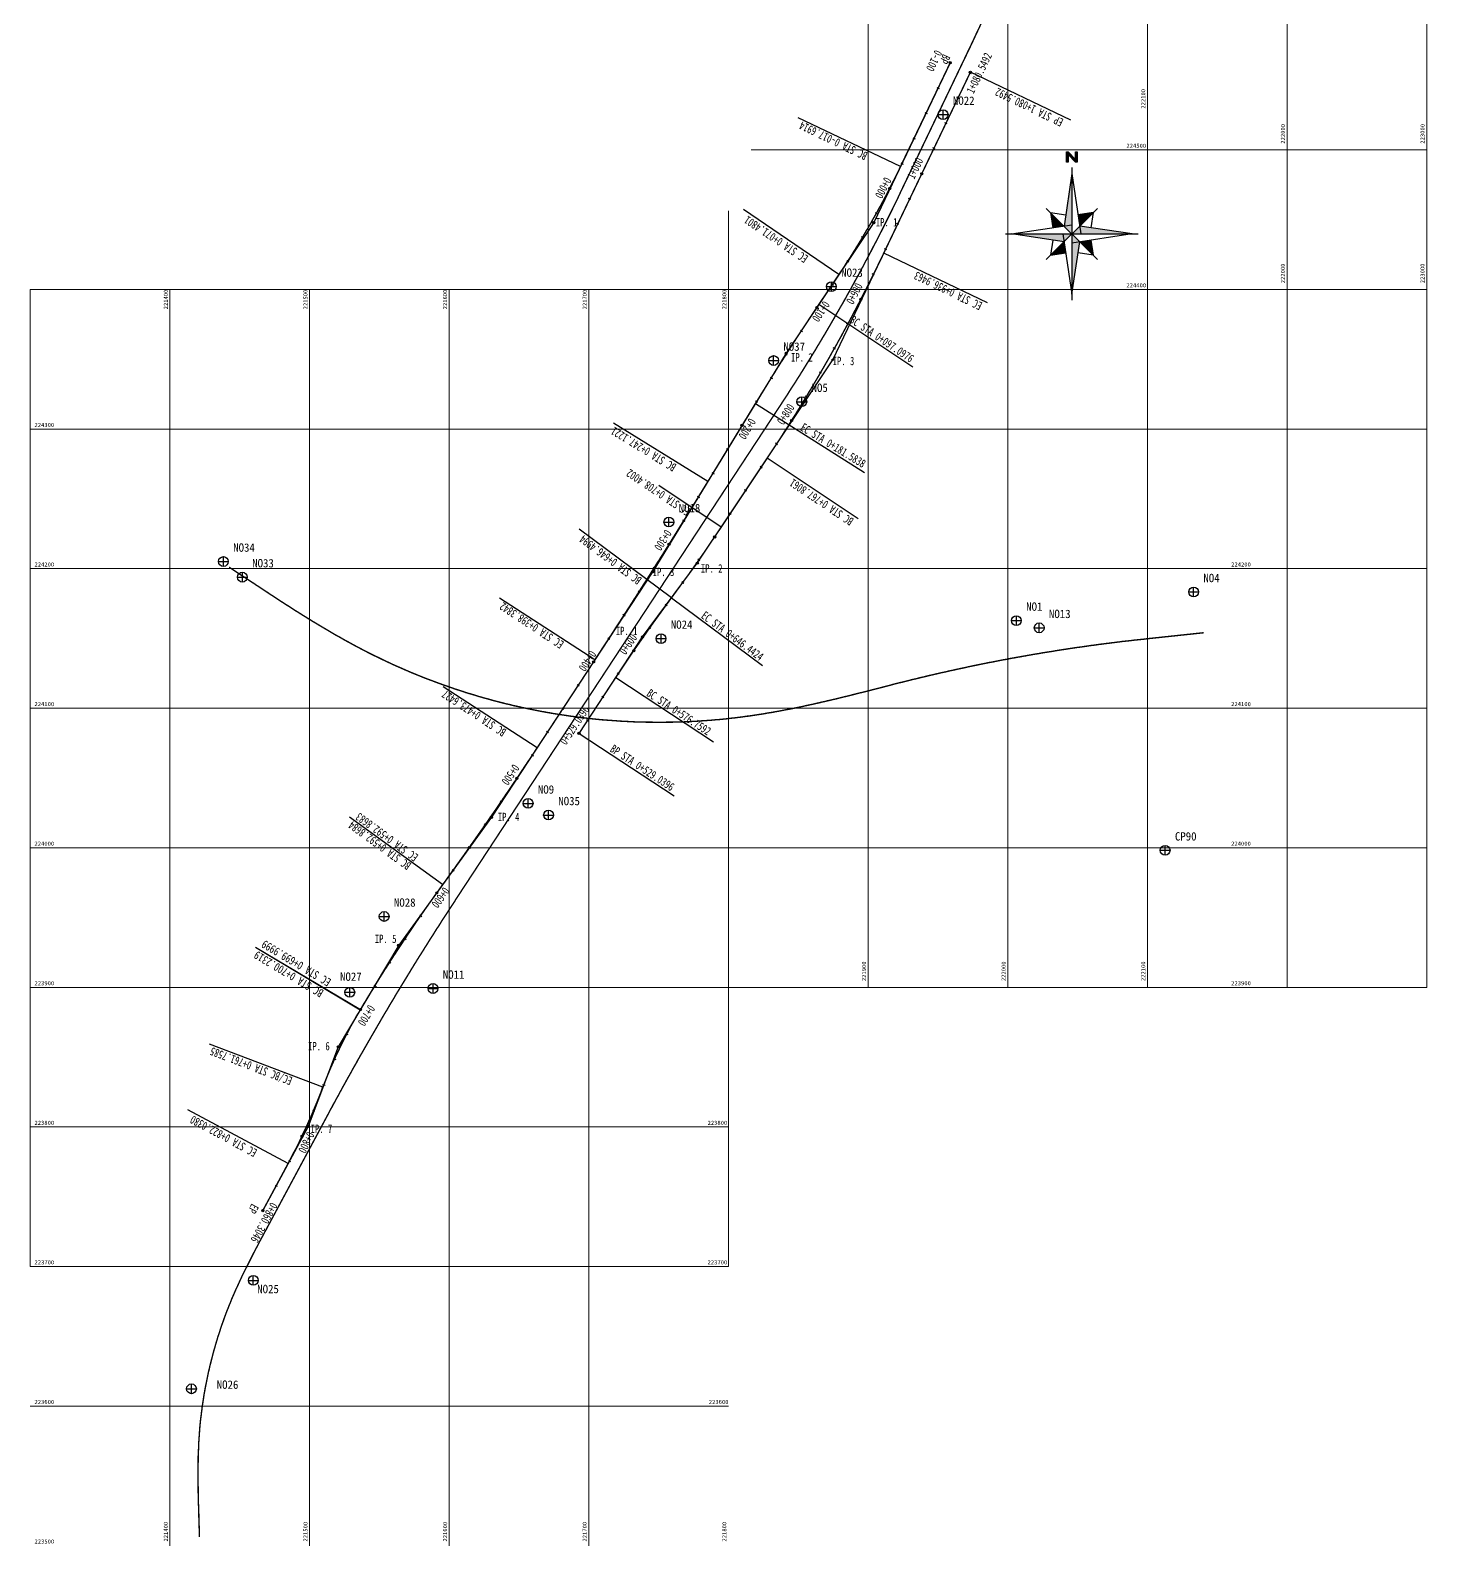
# Model space of a CAD drawing. Header units: metres. Extents: x 220504 to 223238, y 223454 to 225300.
# Drawn here: x 221300 to 222300, y 223500 to 224586 of the extents above; entities that cross this region are included whole.
import ezdxf
from ezdxf.enums import TextEntityAlignment as Align

# ---------------------------------------------------------------- set-up
doc = ezdxf.new("R2010")
doc.units = ezdxf.units.M
doc.linetypes.add('HIDDEN', pattern=[0.375, 0.25, -0.125])
for name, color, linetype in [('CA-ALGN-CNTL', 2, 'Continuous'), ('CA-ALGN-IPLN', 1, 'Continuous'), ('CA-ALGN-STSM', 2, 'Continuous'), ('CA-ALGN-SUBL', 1, 'Continuous'), ('CA-ALGN-SUBT', 2, 'Continuous'), ('CA-ALGN-TEXT', 3, 'Continuous'), ('CV-AZMU', 3, 'Continuous'), ('CV-GRID-LINE', 1, 'Continuous'), ('CV-GRID-TEXT', 4, 'Continuous'), ('CV-SURV-SYMB', 3, 'Continuous'), ('CV-SURV-TEXT', 3, 'Continuous')]:
    doc.layers.add(name, color=color, linetype=linetype)
doc.styles.add('GTXT', font='DotumChe.ttf')
doc.styles.add('Han_Romanstyle', font='DotumChe.ttf')

# ---------------------------------------------------------------- blocks, each defined once
blk = doc.blocks.new('CXBEAR2')
blk.add_hatch(color=256).paths.add_polyline_path([(23.25, -1.5), (20.25, -1.5), (20.25, -1), (22.49, 1), (20.25, 1), (20.25, 1.5), (23.25, 1.5), (23.25, 1), (21.01, -1), (23.25, -1)])
for p, q in [((0, 18.75), (0, -18.75)), ((-2.22, 2.22), (0, 17.05)), ((0, 17.05), (2.56, 0)), ((-7.23, 7.23), (7.23, -7.23)), ((7.23, 7.23), (-7.23, -7.23)), ((-1.75, 5.37), (-6.03, 6.03)), ((-6.03, 6.03), (-5.37, 1.75)), ((6.03, 6.03), (1.75, 5.37)), ((6.03, 6.03), (5.37, 1.75)), ((0, 2.56), (-17.05, 0)), ((17.05, 0), (2.22, 2.22)), ((23.25, 1), (23.25, 1)), ((18.75, 0), (-18.75, 0)), ((-17.05, 0), (-2.22, -2.22)), ((-6.03, -6.03), (-5.37, -1.75)), ((0, -17.05), (-2.56, 0)), ((17.05, 0), (0, -2.56)), ((0, -17.05), (2.22, -2.22)), ((6.03, -6.03), (5.37, -1.75)), ((-1.75, -5.37), (-6.03, -6.03)), ((6.03, -6.03), (1.75, -5.37))]:
    blk.add_line(p, q)
blk.add_lwpolyline([(23.25, -1.5), (20.25, -1.5), (20.25, -1), (22.49, 1), (20.25, 1), (20.25, 1.5), (23.25, 1.5), (23.25, 1), (21.01, -1), (23.25, -1)], close=True)
for points in [[(0, 17.05), (-2.22, 2.22), (0, 0)], [(-6.03, 6.03), (-5.37, 1.75), (-2.22, 2.22)], [(6.03, 6.03), (1.75, 5.37), (2.22, 2.22)], [(17.05, 0), (2.22, 2.22), (0, 0)], [(0, 0), (-17.05, 0), (-2.22, -2.22)], [(-2.22, -2.22), (-1.75, -5.37), (-6.03, -6.03)], [(0, 0), (2.22, -2.22), (0, -17.05)], [(5.37, -1.75), (6.03, -6.03), (2.22, -2.22)]]:
    blk.add_solid(points)
blk = doc.blocks.new('CASTAMS')
blk.add_line((0, -1.5), (0, 1.5))
at = {"style": 'GTXT', "flags": 1}
for tag, p in [('XSEC_DAT', (0, -6.9)), ('STA_DST', (0, -3.6))]:
    blk.add_attdef(tag, text='', height=2.5, dxfattribs=at).set_placement(p, align=Align.MIDDLE)

msp = doc.modelspace()

# ---------------------------------------------------------------- linework, layer by layer
at = {"layer": 'CA-ALGN-CNTL'}
msp.add_line((221484.6, 223773.8), (221466.5, 223740.1), dxfattribs=at)
at = {"layer": 'CA-ALGN-CNTL', "linetype": 'HIDDEN', "ltscale": 30, "const_width": 1, "flags": 128}
for points in [[(221421.1, 223506.3), (221420.8, 223518.1), (221420.7, 223520.1), (221420.7, 223522.1), (221420.6, 223524.1), (221420.5, 223526.1), (221420.5, 223528), (221420.4, 223530), (221420.4, 223532), (221420.3, 223534), (221420.3, 223536), (221420.2, 223538), (221420.2, 223540), (221420.2, 223542), (221420.1, 223544), (221420.1, 223546), (221420.1, 223548), (221420.1, 223550), (221420.1, 223552), (221420.1, 223554), (221420.1, 223556), (221420.1, 223558), (221420.2, 223560), (221420.2, 223562), (221420.2, 223564), (221420.3, 223566), (221420.4, 223568), (221420.5, 223570), (221420.5, 223572), (221420.6, 223574), (221420.8, 223576), (221420.8, 223577), (221421, 223579), (221421.1, 223581), (221421.3, 223583), (221421.4, 223585), (221421.6, 223587), (221421.8, 223589), (221422, 223591), (221422.3, 223592.9), (221422.5, 223594.9), (221422.8, 223596.9), (221423, 223598.9), (221423.3, 223600.9), (221423.6, 223602.9), (221423.9, 223604.8), (221424.2, 223606.8), (221424.5, 223608.8), (221424.9, 223610.8), (221425.2, 223612.7), (221425.6, 223614.7), (221426, 223616.6), (221426.4, 223618.6), (221426.8, 223620.6), (221427.2, 223622.5), (221427.6, 223624.5), (221428.1, 223626.4), (221428.5, 223628.4), (221429, 223630.3), (221429.5, 223632.3), (221430, 223634.2), (221430.5, 223636.1), (221431, 223638.1), (221431.5, 223640), (221432.1, 223641.9), (221432.6, 223643.8), (221433.2, 223645.8), (221433.8, 223647.7), (221434.3, 223649.6), (221435, 223651.5), (221435.6, 223653.4), (221436.2, 223655.3), (221436.8, 223657.2), (221437.5, 223659.1), (221438.2, 223661), (221438.8, 223662.8), (221439.5, 223664.7), (221440.2, 223666.6), (221440.9, 223668.5), (221441.7, 223670.3), (221442.4, 223672.2), (221443.2, 223674), (221443.9, 223675.9), (221444.2, 223676.7), (221445, 223678.5), (221445.8, 223680.3), (221446.6, 223682.2), (221447.4, 223684), (221448.3, 223685.8), (221449.1, 223687.6), (221449.9, 223689.4), (221450.8, 223691.3), (221451.6, 223693.1), (221452.5, 223694.9), (221453.4, 223696.7), (221454.3, 223698.5), (221455.2, 223700.2), (221456.1, 223702), (221457, 223703.8), (221457.9, 223705.6), (221458.8, 223707.4), (221459.7, 223709.2), (221460.6, 223710.9), (221461.5, 223712.7), (221462.5, 223714.5), (221463.4, 223716.2), (221464.3, 223718), (221465.3, 223719.8), (221466.2, 223721.5), (221467.2, 223723.3), (221468.1, 223725.1), (221469.1, 223726.8), (221470, 223728.6), (221470.5, 223729.5), (221514.2, 223810.9), (221515.1, 223812.7), (221516.1, 223814.4), (221517, 223816.2), (221518, 223817.9), (221518.9, 223819.7), (221519.9, 223821.4), (221520.9, 223823.2), (221521.8, 223825), (221522.8, 223826.7), (221523.7, 223828.5), (221524.7, 223830.2), (221525.7, 223832), (221526.6, 223833.7), (221527.6, 223835.5), (221528.6, 223837.2), (221529.6, 223839), (221530.5, 223840.7), (221531.5, 223842.5), (221532.5, 223844.2), (221533.5, 223845.9), (221534.4, 223847.7), (221535.4, 223849.4), (221536.4, 223851.2), (221537.4, 223852.9), (221538.4, 223854.6), (221539.4, 223856.4), (221540.4, 223858.1), (221541.4, 223859.9), (221542.4, 223861.6), (221543.4, 223863.3), (221544.4, 223865.1), (221545.4, 223866.8), (221546.4, 223868.5), (221547.4, 223870.2), (221548.4, 223872), (221549.4, 223873.7), (221550.4, 223875.4), (221551.4, 223877.2), (221552.4, 223878.9), (221553.4, 223880.6), (221554.4, 223882.3), (221555.5, 223884), (221556.5, 223885.8), (221557.5, 223887.5), (221558.5, 223889.2), (221559.6, 223890.9), (221560.6, 223892.6), (221561.6, 223894.4), (221562.6, 223896.1), (221563.7, 223897.8), (221564.7, 223899.5), (221565.7, 223901.2), (221566.8, 223902.9), (221567.8, 223904.6), (221568.9, 223906.3), (221569.9, 223908), (221570.9, 223909.7), (221572, 223911.4), (221573, 223913.2), (221574.1, 223914.9), (221575.1, 223916.6), (221576.2, 223918.3), (221577.2, 223920), (221578.3, 223921.7), (221579.4, 223923.4), (221580.4, 223925), (221581.5, 223926.7), (221582.5, 223928.4), (221583.6, 223930.1), (221584.7, 223931.8), (221585.7, 223933.5), (221586.8, 223935.2), (221587.9, 223936.9), (221589, 223938.6), (221590, 223940.3), (221591.1, 223942), (221592.2, 223943.6), (221593.3, 223945.3), (221594.3, 223947), (221595.4, 223948.7), (221596.5, 223950.4), (221597.6, 223952), (221598.7, 223953.7), (221599.8, 223955.4), (221600.9, 223957.1), (221602, 223958.8), (221603.1, 223960.4), (221604.2, 223962.1), (221604.3, 223962.4), (221837.2, 224317.1), (221838.3, 224318.8), (221839.4, 224320.5), (221840.5, 224322.2), (221841.6, 224323.8), (221842.7, 224325.5), (221843.7, 224327.2), (221844.8, 224328.9), (221845.9, 224330.6), (221847, 224332.3), (221848.1, 224333.9), (221849.1, 224335.6), (221850.2, 224337.3), (221851.3, 224339), (221852.3, 224340.7), (221853.4, 224342.4), (221854.4, 224344.1), (221855.5, 224345.8), (221856.5, 224347.5), (221857.6, 224349.2), (221858.6, 224350.9), (221859.7, 224352.6), (221860.7, 224354.3), (221861.8, 224356), (221862.8, 224357.7), (221863.8, 224359.5), (221864.9, 224361.2), (221865.9, 224362.9), (221866.9, 224364.6), (221867.9, 224366.3), (221869, 224368), (221870, 224369.8), (221871, 224371.5), (221872, 224373.2), (221873, 224374.9), (221874, 224376.7), (221875, 224378.4), (221876, 224380.1), (221877, 224381.9), (221878, 224383.6), (221879, 224385.3), (221880, 224387.1), (221881, 224388.8), (221882, 224390.5), (221883, 224392.3), (221884, 224394), (221884.9, 224395.8), (221885.9, 224397.5), (221886.9, 224399.3), (221887.9, 224401), (221888.8, 224402.8), (221889.8, 224404.5), (221890.7, 224406.3), (221891.7, 224408), (221892.7, 224409.8), (221893.6, 224411.5), (221894.6, 224413.3), (221895.5, 224415.1), (221896.5, 224416.8), (221897.4, 224418.6), (221898.3, 224420.4), (221899.3, 224422.1), (221900.2, 224423.9), (221901.1, 224425.7), (221902.1, 224427.4), (221903, 224429.2), (221903.9, 224431), (221904.8, 224432.8), (221905.8, 224434.5), (221906.7, 224436.3), (221907.6, 224438.1), (221908.5, 224439.9), (221909.4, 224441.6), (221910.3, 224443.4), (221911.2, 224445.2), (221912.1, 224447), (221913, 224448.8), (221913.9, 224450.6), (221914.8, 224452.4), (221915.7, 224454.2), (221916.6, 224456), (221917.5, 224457.8), (221918.3, 224459.5), (221919.2, 224461.3), (221920.1, 224463.1), (221921, 224464.9), (221921.8, 224466.7), (221922.7, 224468.5), (221923, 224469.3), (221967.8, 224562.8), (221968.7, 224564.6), (221969.5, 224566.4), (221970.4, 224568.2), (221971.2, 224570), (221972.1, 224571.8), (221973, 224573.6), (221973.8, 224575.4), (221974.7, 224577.2), (221975.5, 224579), (221976.4, 224580.9), (221977.2, 224582.7), (221978.1, 224584.5), (221978.9, 224586.3), (221979.8, 224588.1), (221980.6, 224589.9), (221981.4, 224591.7), (221982.2, 224593.6), (221983.1, 224595.4), (221983.9, 224597.2), (221984.7, 224599), (221985.5, 224600.9), (221986.3, 224602.7), (221987.1, 224604.5), (221987.9, 224606.4), (221988.6, 224608.2), (221989.1, 224609.3), (221989.9, 224611.2), (221990.6, 224613), (221991.4, 224614.9), (221992.1, 224616.7), (221992.9, 224618.6), (221993.6, 224620.5), (221994.3, 224622.3), (221995, 224624.2), (221995.7, 224626.1), (221996.4, 224627.9), (221997.1, 224629.8), (221997.8, 224631.7), (221998.5, 224633.6), (221999.2, 224635.5), (221999.8, 224637.4), (222000.5, 224639.2), (222001.1, 224641.1), (222001.8, 224643), (222002.4, 224644.9), (222003, 224646.8), (222003.6, 224648.7), (222004.2, 224650.6), (222004.8, 224652.5), (222005.4, 224654.5), (222006, 224656.4), (222006.6, 224658.3), (222007.2, 224660.2), (222007.7, 224662.1), (222008.3, 224664), (222008.6, 224665.1), (222009.1, 224667), (222009.7, 224669), (222010.2, 224670.9), (222010.7, 224672.8), (222011.2, 224674.8), (222011.7, 224676.7), (222012.2, 224678.6), (222012.7, 224680.6), (222013.2, 224682.5), (222013.7, 224684.4), (222014.2, 224686.4), (222014.7, 224688.3), (222015.2, 224690.3), (222015.6, 224692.2), (222016.1, 224694.2), (222016.6, 224696.1), (222017, 224698), (222017.5, 224700), (222017.9, 224701.9), (222018.4, 224703.9), (222018.8, 224705.8), (222019.3, 224707.8), (222019.7, 224709.7), (222020.2, 224711.7), (222020.6, 224713.6), (222020.9, 224714.8), (222028, 224745.6), (222028.4, 224747.5), (222028.9, 224749.5), (222029.3, 224751.4), (222029.8, 224753.4), (222030.2, 224755.3), (222030.7, 224757.3), (222031.1, 224759.2), (222031.6, 224761.2), (222032, 224763.1), (222032.5, 224765.1), (222032.9, 224767), (222033.4, 224769), (222033.9, 224770.9), (222034.3, 224772.9), (222034.8, 224774.8), (222035.3, 224776.7), (222035.7, 224778.7), (222036.2, 224780.6), (222036.7, 224782.6), (222037.2, 224784.5), (222037.7, 224786.4), (222038.2, 224788.4), (222038.7, 224790.3), (222039.2, 224792.3), (222039.7, 224794.2), (222040.2, 224796.1), (222040.7, 224798.1), (222041.2, 224800), (222041.5, 224801.1), (222042.1, 224803), (222042.6, 224804.9), (222043.1, 224806.9), (222043.7, 224808.8), (222044.2, 224810.7), (222044.8, 224812.6), (222045.3, 224814.6), (222045.9, 224816.5), (222046.5, 224818.4), (222047.1, 224820.3), (222047.7, 224822.2), (222048.2, 224824.1), (222048.8, 224826), (222049.4, 224827.9), (222050, 224829.9), (222050.7, 224831.8), (222051.3, 224833.7), (222051.9, 224835.6), (222052.5, 224837.5), (222053.2, 224839.4), (222053.8, 224841.3), (222054.4, 224843.1), (222055.1, 224845), (222055.7, 224846.9), (222056.4, 224848.8), (222057.1, 224850.7), (222057.7, 224852.6), (222058.4, 224854.5), (222059.1, 224856.3), (222059.6, 224857.7), (222060.3, 224859.6), (222061, 224861.5), (222061.7, 224863.4), (222062.4, 224865.2), (222063.1, 224867.1), (222063.8, 224869), (222064.5, 224870.8), (222065.3, 224872.7), (222066, 224874.6), (222066.7, 224876.4), (222067.5, 224878.3), (222068.2, 224880.1), (222068.9, 224882), (222069.7, 224883.9), (222070.4, 224885.7), (222071.2, 224887.6), (222071.9, 224889.4), (222072.7, 224891.3), (222073.4, 224893.1), (222074.2, 224895), (222075, 224896.8), (222075.7, 224898.7), (222076.5, 224900.5), (222077.2, 224902.4), (222078, 224904.2), (222078.8, 224906.1), (222079.5, 224907.9), (222080.3, 224909.8), (222080.7, 224910.8), (222162, 225107.2), (222162.8, 225109), (222163.5, 225110.9), (222164.3, 225112.7), (222165.1, 225114.6), (222165.9, 225116.4), (222166.6, 225118.3), (222167.4, 225120.1), (222168.2, 225121.9), (222169, 225123.8), (222169.8, 225125.6), (222170.5, 225127.5), (222171.3, 225129.3), (222172.1, 225131.1), (222172.9, 225133), (222173.7, 225134.8), (222174.5, 225136.6), (222175.3, 225138.5), (222176.1, 225140.3), (222176.9, 225142.1), (222177.7, 225144), (222178.5, 225145.8), (222179.3, 225147.6), (222180.1, 225149.5), (222180.9, 225151.3), (222181.8, 225153.1), (222182.6, 225154.9), (222183.4, 225156.8), (222184.2, 225158.6), (222185, 225160.4), (222185.9, 225162.2), (222186.7, 225164.1), (222187.5, 225165.9), (222188.4, 225167.7), (222189.2, 225169.5), (222190, 225171.3), (222190.9, 225173.1), (222191.7, 225175), (222192.5, 225176.8), (222193.4, 225178.6), (222194.2, 225180.4), (222195.1, 225182.2), (222195.9, 225184), (222196.8, 225185.8), (222197.6, 225187.6), (222198.5, 225189.5), (222199.3, 225191.3), (222200.2, 225193.1), (222201.1, 225194.9), (222201.9, 225196.7), (222202.8, 225198.5), (222203.7, 225200.3), (222204.5, 225202.1), (222205.4, 225203.9), (222206.3, 225205.7), (222207.1, 225207.5), (222208, 225209.3), (222208.9, 225211.1), (222209.8, 225212.9), (222210.7, 225214.7), (222210.9, 225215.2), (222210.9, 225215.2)], [(221442.4, 224201.1), (221451.7, 224194.9), (221453.4, 224193.8), (221455.1, 224192.7), (221456.7, 224191.6), (221458.4, 224190.5), (221460.1, 224189.4), (221461.7, 224188.3), (221463.4, 224187.2), (221465.1, 224186.1), (221466.7, 224185), (221468.4, 224183.9), (221470.1, 224182.8), (221471.7, 224181.7), (221473.4, 224180.6), (221475.1, 224179.5), (221476.8, 224178.4), (221478.4, 224177.3), (221480.1, 224176.2), (221481.8, 224175.1), (221483.5, 224174), (221485.2, 224173), (221486.9, 224171.9), (221488.5, 224170.8), (221490.2, 224169.7), (221491.9, 224168.7), (221493.6, 224167.6), (221495.3, 224166.5), (221497, 224165.5), (221498.7, 224164.4), (221500.4, 224163.4), (221502.1, 224162.3), (221503.8, 224161.3), (221505.5, 224160.3), (221507.3, 224159.2), (221509, 224158.2), (221510.7, 224157.2), (221512.4, 224156.2), (221514.1, 224155.2), (221515.9, 224154.1), (221517.6, 224153.1), (221519.3, 224152.1), (221521.1, 224151.2), (221522.8, 224150.2), (221524.5, 224149.2), (221526.3, 224148.2), (221528, 224147.3), (221529.8, 224146.3), (221531.6, 224145.3), (221533.3, 224144.4), (221535.1, 224143.5), (221536.9, 224142.5), (221538.6, 224141.6), (221540.4, 224140.7), (221541.5, 224140.1), (221543.3, 224139.2), (221545.1, 224138.3), (221546.9, 224137.4), (221548.7, 224136.6), (221550.5, 224135.7), (221552.3, 224134.8), (221554.1, 224134), (221555.9, 224133.1), (221557.7, 224132.3), (221559.5, 224131.4), (221561.3, 224130.6), (221563.1, 224129.8), (221565, 224129), (221566.8, 224128.2), (221568.6, 224127.4), (221570.5, 224126.6), (221572.3, 224125.8), (221574.2, 224125), (221576, 224124.3), (221577.9, 224123.5), (221579.7, 224122.8), (221581.6, 224122), (221583.4, 224121.3), (221585.3, 224120.6), (221587.2, 224119.9), (221589.1, 224119.2), (221590.9, 224118.5), (221592.8, 224117.8), (221594.7, 224117.1), (221596.6, 224116.4), (221598.5, 224115.8), (221600.3, 224115.1), (221602.2, 224114.5), (221604.1, 224113.8), (221606, 224113.2), (221607.9, 224112.6), (221609.8, 224112), (221611.7, 224111.3), (221613.6, 224110.7), (221615.6, 224110.2), (221617.5, 224109.6), (221619.4, 224109), (221621.3, 224108.4), (221623.2, 224107.9), (221625.1, 224107.3), (221627.1, 224106.8), (221629, 224106.3), (221630.9, 224105.7), (221632.9, 224105.2), (221634.8, 224104.7), (221636.7, 224104.2), (221638.7, 224103.7), (221640.6, 224103.2), (221642.6, 224102.8), (221644.5, 224102.3), (221646.5, 224101.8), (221648.4, 224101.4), (221650.4, 224101), (221652.3, 224100.5), (221654.3, 224100.1), (221656.2, 224099.7), (221658.2, 224099.3), (221660.1, 224098.9), (221662.1, 224098.5), (221664.1, 224098.1), (221666, 224097.7), (221668, 224097.4), (221670, 224097), (221671.9, 224096.7), (221673.9, 224096.3), (221675.9, 224096), (221677.8, 224095.7), (221679.8, 224095.4), (221681.8, 224095.1), (221683.8, 224094.8), (221685.8, 224094.5), (221687.7, 224094.2), (221689.7, 224094), (221691.7, 224093.7), (221693.7, 224093.4), (221695.7, 224093.2), (221697.7, 224093), (221699.6, 224092.7), (221701.6, 224092.5), (221703.6, 224092.3), (221705.6, 224092.1), (221707.6, 224091.9), (221709.6, 224091.7), (221711.6, 224091.6), (221713.6, 224091.4), (221715.6, 224091.3), (221717.6, 224091.1), (221719.6, 224091), (221721.6, 224090.8), (221723.6, 224090.7), (221725.6, 224090.6), (221727.6, 224090.5), (221729.6, 224090.4), (221731.5, 224090.3), (221733.5, 224090.2), (221735.5, 224090.2), (221737.5, 224090.1), (221739.5, 224090.1), (221741.5, 224090), (221743.5, 224090), (221745.5, 224090), (221747.5, 224089.9), (221749.5, 224089.9), (221751.5, 224089.9), (221753.5, 224089.9), (221755.5, 224090), (221757.5, 224090), (221759.5, 224090), (221761.5, 224090.1), (221763.5, 224090.1), (221765.5, 224090.2), (221767.5, 224090.2), (221769.5, 224090.3), (221771.5, 224090.4), (221773.5, 224090.5), (221775.5, 224090.6), (221777.5, 224090.7), (221779.5, 224090.9), (221781.5, 224091), (221783.5, 224091.1), (221785.5, 224091.3), (221787.5, 224091.4), (221789.5, 224091.6), (221791.5, 224091.8), (221793.5, 224091.9), (221795.5, 224092.1), (221797.5, 224092.3), (221799.5, 224092.5), (221801.4, 224092.8), (221803.4, 224093), (221805.4, 224093.2), (221807.4, 224093.5), (221809.4, 224093.7), (221811.4, 224094), (221813.3, 224094.3), (221813.9, 224094.3), (221815.9, 224094.6), (221817.9, 224094.9), (221819.8, 224095.2), (221821.8, 224095.5), (221823.8, 224095.8), (221825.8, 224096.1), (221827.7, 224096.5), (221829.7, 224096.8), (221831.7, 224097.1), (221833.6, 224097.5), (221835.6, 224097.8), (221837.6, 224098.2), (221839.5, 224098.6), (221841.5, 224099), (221843.5, 224099.3), (221845.4, 224099.7), (221847.4, 224100.1), (221849.4, 224100.5), (221851.3, 224100.9), (221853.3, 224101.3), (221855.2, 224101.8), (221857.2, 224102.2), (221859.1, 224102.6), (221861.1, 224103), (221863, 224103.5), (221865, 224103.9), (221866.9, 224104.4), (221868.9, 224104.8), (221870.8, 224105.3), (221872.8, 224105.7), (221874.7, 224106.2), (221876.7, 224106.6), (221878.6, 224107.1), (221880.6, 224107.6), (221882.5, 224108.1), (221884.4, 224108.5), (221886.4, 224109), (221888.3, 224109.5), (221890.3, 224110), (221892.2, 224110.5), (221894.2, 224111), (221896.1, 224111.4), (221898, 224111.9), (221900, 224112.4), (221901.9, 224112.9), (221903.8, 224113.4), (221905.8, 224113.9), (221907.7, 224114.4), (221909.7, 224114.9), (221911.6, 224115.4), (221913.5, 224115.9), (221915.5, 224116.4), (221916.6, 224116.7), (221916.8, 224116.8), (221918.7, 224117.3), (221920.7, 224117.8), (221922.6, 224118.3), (221924.6, 224118.7), (221926.5, 224119.2), (221928.4, 224119.7), (221930.4, 224120.2), (221932.3, 224120.7), (221934.3, 224121.1), (221936.2, 224121.6), (221938.2, 224122.1), (221940.1, 224122.5), (221942, 224123), (221944, 224123.5), (221945.9, 224123.9), (221947.9, 224124.4), (221949.8, 224124.8), (221951.8, 224125.3), (221953.7, 224125.7), (221955.7, 224126.1), (221957.6, 224126.6), (221959.6, 224127), (221961.5, 224127.4), (221963.5, 224127.9), (221965.5, 224128.3), (221967.4, 224128.7), (221969.4, 224129.1), (221971.3, 224129.6), (221973.3, 224130), (221975.2, 224130.4), (221977.2, 224130.8), (221979.2, 224131.2), (221981.1, 224131.6), (221983.1, 224132), (221985, 224132.4), (221987, 224132.8), (221989, 224133.1), (221990.9, 224133.5), (221992.9, 224133.9), (221994.8, 224134.3), (221996.8, 224134.7), (221998.8, 224135), (222000.7, 224135.4), (222002.7, 224135.8), (222004.7, 224136.1), (222006.6, 224136.5), (222008.6, 224136.8), (222010.6, 224137.2), (222012.6, 224137.5), (222014.5, 224137.9), (222016.5, 224138.2), (222018.5, 224138.6), (222020.4, 224138.9), (222022.4, 224139.2), (222024.4, 224139.6), (222026.4, 224139.9), (222028.3, 224140.2), (222030.3, 224140.5), (222032.3, 224140.8), (222034.3, 224141.2), (222036.2, 224141.5), (222038.2, 224141.8), (222040.2, 224142.1), (222042.2, 224142.4), (222044.1, 224142.7), (222046.1, 224143), (222048.1, 224143.3), (222050.1, 224143.6), (222052, 224143.8), (222054, 224144.1), (222056, 224144.4), (222058, 224144.7), (222060, 224145), (222062, 224145.2), (222063.9, 224145.5), (222065.9, 224145.8), (222067.9, 224146), (222069.9, 224146.3), (222071.9, 224146.5), (222073.9, 224146.8), (222075.8, 224147), (222077.8, 224147.3), (222079.8, 224147.5), (222081.8, 224147.8), (222083.8, 224148), (222085.8, 224148.2), (222087.8, 224148.4), (222089.7, 224148.7), (222091.7, 224148.9), (222093.7, 224149.1), (222095.7, 224149.3), (222097.7, 224149.5), (222098.1, 224149.6), (222140.4, 224154.1)]]:
    msp.add_lwpolyline(points, dxfattribs=at)
at = {"layer": 'CA-ALGN-CNTL', "const_width": 1}
for points in [[(221958.8, 224562.5), (221923.2, 224488.2), (221922.4, 224486.4), (221921.5, 224484.6), (221920.6, 224482.8), (221919.7, 224481), (221918.8, 224479.2), (221917.9, 224477.4), (221917, 224475.7), (221916.1, 224473.9), (221915.2, 224472.1), (221914.3, 224470.3), (221913.4, 224468.5), (221912.5, 224466.8), (221911.5, 224465), (221910.6, 224463.2), (221909.6, 224461.5), (221908.7, 224459.7), (221907.7, 224458), (221906.8, 224456.2), (221905.8, 224454.5), (221904.8, 224452.7), (221903.8, 224451), (221902.8, 224449.2), (221901.9, 224447.5), (221900.9, 224445.8), (221899.9, 224444), (221898.8, 224442.3), (221897.8, 224440.6), (221896.8, 224438.9), (221895.8, 224437.1), (221894.8, 224435.4), (221893.7, 224433.7), (221892.7, 224432), (221891.6, 224430.3), (221890.6, 224428.6), (221889.5, 224426.9), (221888.5, 224425.2), (221887.4, 224423.5), (221886.3, 224421.8), (221885.2, 224420.2), (221884.1, 224418.5), (221883.1, 224416.8), (221882, 224415.1), (221880.9, 224413.5), (221879.7, 224411.8), (221879.1, 224410.8), (221864.8, 224389.5), (221863.7, 224387.9), (221862.6, 224386.2), (221861.5, 224384.6), (221860.4, 224382.9), (221859.3, 224381.2), (221858.2, 224379.6), (221857.1, 224377.9), (221856, 224376.2), (221854.9, 224374.5), (221853.8, 224372.9), (221852.7, 224371.2), (221851.6, 224369.5), (221850.5, 224367.8), (221849.4, 224366.2), (221848.3, 224364.5), (221847.2, 224362.8), (221846.2, 224361.1), (221845.1, 224359.5), (221844, 224357.8), (221842.9, 224356.1), (221841.8, 224354.4), (221840.8, 224352.7), (221839.7, 224351), (221838.6, 224349.3), (221837.5, 224347.7), (221836.5, 224346), (221835.4, 224344.3), (221834.3, 224342.6), (221833.3, 224340.9), (221832.2, 224339.2), (221831.1, 224337.5), (221830.1, 224335.8), (221829, 224334.1), (221828, 224332.4), (221826.9, 224330.7), (221825.9, 224329), (221824.8, 224327.3), (221823.7, 224325.6), (221822.7, 224323.9), (221821.7, 224322.2), (221820.6, 224320.5), (221819.6, 224318.8), (221819.3, 224318.4), (221785.2, 224262.4), (221784.1, 224260.7), (221783.1, 224259), (221782, 224257.3), (221781, 224255.6), (221779.9, 224253.9), (221778.9, 224252.2), (221777.9, 224250.5), (221776.8, 224248.8), (221775.8, 224247.1), (221774.7, 224245.4), (221773.7, 224243.7), (221772.6, 224242), (221771.6, 224240.3), (221770.5, 224238.6), (221769.5, 224236.9), (221768.4, 224235.2), (221767.3, 224233.5), (221766.3, 224231.8), (221765.2, 224230.1), (221764.2, 224228.4), (221763.1, 224226.7), (221762.1, 224225), (221761, 224223.3), (221759.9, 224221.6), (221758.9, 224219.9), (221757.8, 224218.2), (221756.8, 224216.5), (221755.7, 224214.8), (221754.6, 224213.1), (221753.6, 224211.4), (221752.5, 224209.7), (221751.4, 224208), (221750.4, 224206.3), (221749.3, 224204.7), (221748.2, 224203), (221747.2, 224201.3), (221746.1, 224199.6), (221745, 224197.9), (221744, 224196.2), (221742.9, 224194.5), (221741.8, 224192.8), (221740.8, 224191.1), (221739.7, 224189.5), (221738.6, 224187.8), (221737.5, 224186.1), (221736.5, 224184.4), (221735.4, 224182.7), (221734.3, 224181), (221733.2, 224179.3), (221732.1, 224177.7), (221731.1, 224176), (221730, 224174.3), (221728.9, 224172.6), (221727.8, 224170.9), (221726.7, 224169.2), (221725.7, 224167.6), (221724.6, 224165.9), (221723.5, 224164.2), (221722.4, 224162.5), (221721.3, 224160.8), (221720.2, 224159.2), (221719.1, 224157.5), (221718.1, 224155.8), (221717, 224154.1), (221715.9, 224152.4), (221714.8, 224150.8), (221713.7, 224149.1), (221712.6, 224147.4), (221711.5, 224145.7), (221710.4, 224144.1), (221709.3, 224142.4), (221708.2, 224140.7), (221707.1, 224139), (221706, 224137.4), (221704.9, 224135.7), (221704.3, 224134.6), (221663, 224071.7), (221661.9, 224070.1), (221660.8, 224068.4), (221659.7, 224066.7), (221658.6, 224065), (221657.5, 224063.4), (221656.3, 224061.7), (221655.2, 224060), (221654.1, 224058.4), (221653, 224056.7), (221651.9, 224055.1), (221650.8, 224053.4), (221649.7, 224051.7), (221648.6, 224050.1), (221647.5, 224048.4), (221646.3, 224046.7), (221645.2, 224045.1), (221644.1, 224043.4), (221643, 224041.8), (221641.9, 224040.1), (221640.7, 224038.5), (221639.6, 224036.8), (221638.5, 224035.2), (221637.4, 224033.5), (221636.2, 224031.8), (221635.1, 224030.2), (221634, 224028.5), (221632.9, 224026.9), (221631.7, 224025.2), (221630.6, 224023.6), (221629.5, 224022), (221628.3, 224020.3), (221627.2, 224018.7), (221626, 224017), (221624.9, 224015.4), (221623.8, 224013.7), (221622.6, 224012.1), (221621.5, 224010.5), (221620.3, 224008.8), (221619.2, 224007.2), (221618, 224005.5), (221616.9, 224003.9), (221615.7, 224002.3), (221614.6, 224000.6), (221613.4, 223999), (221612.3, 223997.4), (221611.1, 223995.7), (221610, 223994.1), (221608.8, 223992.5), (221607.6, 223990.8), (221606.5, 223989.2), (221605.3, 223987.6), (221604.2, 223985.9), (221603, 223984.3), (221601.8, 223982.7), (221600.7, 223981.1), (221599.5, 223979.5), (221598.3, 223977.8), (221597.2, 223976.2), (221596, 223974.6), (221595.3, 223973.6), (221595.3, 223973.6), (221594.1, 223972), (221592.9, 223970.3), (221591.8, 223968.7), (221590.6, 223967.1), (221589.4, 223965.5), (221588.3, 223963.8), (221587.1, 223962.2), (221586, 223960.6), (221584.8, 223958.9), (221583.7, 223957.3), (221582.5, 223955.7), (221581.4, 223954), (221580.2, 223952.4), (221579.1, 223950.7), (221578, 223949.1), (221576.8, 223947.4), (221575.7, 223945.8), (221574.6, 223944.1), (221573.5, 223942.5), (221572.4, 223940.8), (221571.2, 223939.1), (221570.1, 223937.5), (221569, 223935.8), (221567.9, 223934.2), (221566.8, 223932.5), (221565.7, 223930.8), (221564.6, 223929.2), (221563.5, 223927.5), (221562.4, 223925.8), (221561.3, 223924.1), (221560.2, 223922.5), (221559.1, 223920.8), (221558, 223919.1), (221557, 223917.4), (221555.9, 223915.7), (221554.8, 223914), (221553.7, 223912.4), (221552.7, 223910.7), (221551.6, 223909), (221550.5, 223907.3), (221549.5, 223905.6), (221548.4, 223903.9), (221547.4, 223902.2), (221546.8, 223901.2)], [(221801.2, 224239.3), (221827.7, 224279.1), (221828.8, 224280.8), (221829.9, 224282.5), (221831, 224284.1), (221832.1, 224285.8), (221833.2, 224287.5), (221834.3, 224289.2), (221835.4, 224290.8), (221836.5, 224292.5), (221837.6, 224294.2), (221838.7, 224295.9), (221839.7, 224297.6), (221840.8, 224299.3), (221841.9, 224300.9), (221843, 224302.6), (221844, 224304.3), (221845.1, 224306), (221846.1, 224307.7), (221847.2, 224309.4), (221848.3, 224311.1), (221849.3, 224312.8), (221850.4, 224314.5), (221851.4, 224316.2), (221852.5, 224317.9), (221853.5, 224319.6), (221854.5, 224321.3), (221855.6, 224323), (221856.6, 224324.7), (221857.6, 224326.5), (221858.7, 224328.2), (221859.7, 224329.9), (221860.7, 224331.6), (221861.7, 224333.3), (221862.8, 224335.1), (221863.8, 224336.8), (221864.8, 224338.5), (221865.8, 224340.2), (221866.8, 224342), (221867.8, 224343.7), (221868.8, 224345.4), (221869.8, 224347.2), (221870.8, 224348.9), (221871.8, 224350.6), (221872.8, 224352.4), (221873.7, 224354.1), (221874.7, 224355.9), (221875.7, 224357.6), (221876.7, 224359.3), (221877.7, 224361.1), (221878.6, 224362.8), (221879.6, 224364.6), (221880.6, 224366.3), (221881.5, 224368.1), (221882.5, 224369.9), (221883.4, 224371.6), (221884.4, 224373.4), (221885.3, 224375.1), (221886.3, 224376.9), (221887.2, 224378.7), (221888.2, 224380.4), (221889.1, 224382.2), (221890, 224384), (221891, 224385.7), (221891.9, 224387.5), (221892.8, 224389.3), (221893.8, 224391), (221894.7, 224392.8), (221895.6, 224394.6), (221896.5, 224396.4), (221897.4, 224398.2), (221898.3, 224399.9), (221899.2, 224401.7), (221900.1, 224403.5), (221901, 224405.3), (221901.9, 224407.1), (221902.8, 224408.9), (221903.7, 224410.7), (221904.6, 224412.4), (221905.5, 224414.2), (221906.4, 224416), (221907.2, 224417.8), (221908.1, 224419.6), (221909, 224421.4), (221909.9, 224423.2), (221910.7, 224425), (221911.2, 224426.1), (221973.2, 224555.6)], [(221794.8, 224229.7), (221801.2, 224239.3)], [(221693, 224082), (221719.2, 224121.9)], [(221546.8, 223901.2), (221546.3, 223900.5), (221545.3, 223898.8), (221544.2, 223897.1), (221543.2, 223895.4), (221542.1, 223893.7), (221541.1, 223892), (221540.1, 223890.2), (221539, 223888.5), (221538, 223886.8), (221537, 223885.1), (221536.4, 223884.1), (221536.3, 223883.9), (221535.3, 223882.2), (221534.2, 223880.5), (221533.2, 223878.8), (221532.3, 223877), (221531.3, 223875.3), (221530.3, 223873.5), (221529.3, 223871.8), (221528.4, 223870), (221527.5, 223868.2), (221526.5, 223866.5), (221525.6, 223864.7), (221524.7, 223862.9), (221523.8, 223861.1), (221522.9, 223859.3), (221522, 223857.5), (221521.2, 223855.7), (221520.3, 223853.9), (221519.5, 223852.1), (221518.6, 223850.3), (221517.8, 223848.5), (221517, 223846.7), (221516.2, 223844.8), (221515.4, 223843), (221514.6, 223841.1), (221513.8, 223839.3), (221513.1, 223837.5), (221512.3, 223835.6), (221511.6, 223833.7), (221510.8, 223831.9), (221510.1, 223830), (221509.6, 223828.6), (221508.9, 223826.7), (221508.1, 223824.9), (221507.4, 223823), (221506.7, 223821.1), (221505.9, 223819.3), (221505.2, 223817.4), (221504.4, 223815.6), (221503.6, 223813.7), (221502.9, 223811.9), (221502.1, 223810), (221501.3, 223808.2), (221500.5, 223806.4), (221499.7, 223804.5), (221498.9, 223802.7), (221498, 223800.9), (221497.2, 223799.1), (221496.4, 223797.3), (221495.5, 223795.5), (221494.7, 223793.6), (221493.8, 223791.8), (221492.9, 223790), (221492.1, 223788.2), (221491.2, 223786.5), (221490.3, 223784.7), (221489.4, 223782.9), (221488.5, 223781.1), (221487.5, 223779.3), (221486.6, 223777.5), (221485.7, 223775.8), (221484.7, 223774), (221484.6, 223773.8), (221466.5, 223740.1)]]:
    msp.add_lwpolyline(points, dxfattribs=at)
at = {"layer": 'CA-ALGN-CNTL'}
for points in [[(221958.8, 224562.5), (221904, 224447.9), (221841.3, 224354.4), (221745.8, 224197.9), (221630.2, 224021.9), (221563.8, 223930.2)], [(221693, 224082), (221738.4, 224151.1), (221777.6, 224203.9), (221801.2, 224239.3)]]:
    msp.add_lwpolyline(points, dxfattribs=at)
at = {"layer": 'CA-ALGN-CNTL', "const_width": 1}
for points in [[(221759.2, 224179.1, 0.012897), (221794.8, 224229.7)], [(221759.1, 224179, 0.014518), (221719.2, 224121.9)]]:
    msp.add_lwpolyline(points, format="xyb", dxfattribs=at)
at = {"layer": 'CA-ALGN-CNTL'}
for centre, radius, start, end in [((222567.2, 223269.8), 1200, 148.251, 149.2059), ((221836.9, 223704.8), 350, 149.2059, 159.278), ((221079.3, 223991.4), 460, 331.7698, 339.278)]:
    msp.add_arc(centre, radius, start, end, dxfattribs=at)
at = {"layer": 'CA-ALGN-IPLN'}
for points in [[(221801.2, 224239.3), (221874.7, 224349.7), (221973.2, 224555.6)], [(221563.8, 223930.2), (221520.5, 223857.4), (221498.9, 223800.4), (221466.5, 223740.1)]]:
    msp.add_lwpolyline(points, dxfattribs=at)
at = {"layer": 'CA-ALGN-STSM'}
for p, q in [((221972.3, 224555.4), (221973.7, 224554.8)), ((221759.1, 224179), (221759.2, 224179.1)), ((221536.4, 223884.1), (221536.3, 223883.9))]:
    msp.add_line(p, q, dxfattribs=at)
msp.add_lwpolyline([(221958.8, 224562.5), (221958.8, 224562.5), (221958.8, 224562.5), (221958.8, 224562.5)], close=True, dxfattribs=at)
at = {"layer": 'CA-ALGN-STSM', "lineweight": 0}
msp.add_lwpolyline([(221548, 223900.4), (221548, 223900.4)], close=True, dxfattribs=at)
at = {"layer": 'CA-ALGN-STSM'}
for centre, radius in [((221958.8, 224562.5), 0.75), ((221958.8, 224562.5), 0.75), ((221973.2, 224555.6), 0.8), ((221973.2, 224555.6), 0.75), ((221973.2, 224555.6), 0.75), ((221973.2, 224555.6), 0.5), ((221938.4, 224482.9), 0.75), ((221938.4, 224482.9), 0.75), ((221915.4, 224472.4), 0.75), ((221915.4, 224472.4), 0.75), ((221904, 224447.9), 0.8), ((221904, 224447.9), 0.5), ((221894.8, 224393), 0.75), ((221894.8, 224393), 0.75), ((221863.2, 224387.1), 0.75), ((221863.2, 224387.1), 0.75), ((221841.3, 224354.4), 0.8), ((221841.3, 224354.4), 0.5), ((221874.7, 224349.7), 0.5), ((221845.2, 224306.2), 0.75), ((221845.2, 224306.2), 0.75), ((221809.7, 224302.7), 0.75), ((221809.7, 224302.7), 0.75), ((221790.1, 224222.7), 0.75), ((221790.1, 224222.7), 0.75), ((221757.4, 224217.5), 0.75), ((221757.4, 224217.5), 0.75), ((221745.8, 224197.9), 0.8), ((221745.8, 224197.9), 0.5), ((221777.6, 224203.9), 0.8), ((221777.6, 224203.9), 0.5), ((221738.4, 224151.1), 0.8), ((221738.4, 224151.1), 0.5), ((221703.4, 224133.3), 0.75), ((221703.4, 224133.3), 0.75), ((221732.2, 224141.2), 0.75), ((221732.2, 224141.2), 0.75), ((221693, 224082), 0.8), ((221693, 224082), 0.75), ((221693, 224082), 0.75), ((221693, 224082), 0.5), ((221648.4, 224049.8), 0.75), ((221648.4, 224049.8), 0.75), ((221630.2, 224021.9), 0.8), ((221630.2, 224021.9), 0.5), ((221591.1, 223967.8), 0.75), ((221591.1, 223967.8), 0.75), ((221563.8, 223930.2), 0.8), ((221563.8, 223930.2), 0.5), ((221536.4, 223884.1), 0.75), ((221536.4, 223884.1), 0.75), ((221536.4, 223884.1), 0.75), ((221536.4, 223884.1), 0.75), ((221520.5, 223857.4), 0.8), ((221520.5, 223857.4), 0.5), ((221498.9, 223800.4), 0.8), ((221498.9, 223800.4), 0.5), ((221494.6, 223793.4), 0.75), ((221494.6, 223793.4), 0.75), ((221466.5, 223740.1), 0.8), ((221466.5, 223740.1), 0.75), ((221466.5, 223740.1), 0.75), ((221466.5, 223740.1), 0.5)]:
    msp.add_circle(centre, radius, dxfattribs=at)
at = {"layer": 'CA-ALGN-SUBL'}
for p, q in [((222045.2, 224521.2), (221973.2, 224555.6)), ((221923.2, 224488.2), (221850, 224523.1)), ((221879.1, 224410.8), (221810.8, 224457.2)), ((221985.5, 224390.5), (221911.2, 224426.1)), ((221864.8, 224389.5), (221932.1, 224344.5)), ((221819.3, 224318.4), (221897.5, 224268.9)), ((221785.2, 224262.4), (221717.6, 224304.2)), ((221892.8, 224235.8), (221827.7, 224279.1)), ((221794.8, 224229.7), (221750, 224259.5)), ((221759.2, 224179.1), (221693.1, 224228.2)), ((221704.3, 224134.6), (221636, 224178.9)), ((221759.1, 224179), (221824.3, 224130.6)), ((221719.2, 224121.9), (221789.2, 224076)), ((221663, 224071.7), (221595.6, 224115.3)), ((221693, 224082), (221761.1, 224037.3)), ((221595.3, 223973.6), (221528.5, 224022)), ((221461.2, 223928.7), (221536.3, 223883.9)), ((221461.3, 223928.9), (221536.4, 223884.1)), ((221509.6, 223828.6), (221428.3, 223859.4)), ((221484.6, 223773.8), (221412.8, 223812.3))]:
    msp.add_line(p, q, dxfattribs=at)
at = {"layer": 'CV-GRID-LINE', "lineweight": 0}
for p, q in [((222100, 224500), (222100, 225300)), ((222200, 223900), (222200, 225300)), ((222300, 224700), (222300, 223900)), ((221900, 224646.2), (221900, 223900)), ((222000, 224646.7), (222000, 223900)), ((221816.2, 224500), (222300, 224500)), ((222100, 224500), (222100, 223900)), ((221800, 224456.4), (221800, 223700)), ((221300, 224400), (221300, 223700)), ((221300, 224400), (222300, 224400)), ((221400, 224400), (221400, 223500)), ((221500, 224400), (221500, 223500)), ((221600, 224400), (221600, 223500)), ((221700, 224400), (221700, 223500)), ((221300, 224300), (222300, 224300)), ((221300, 224200), (222300, 224200)), ((221300, 224100), (222300, 224100)), ((221300, 224000), (222300, 224000)), ((221300, 223900), (222300, 223900)), ((221300, 223800), (221800, 223800)), ((221300, 223700), (221800, 223700)), ((221300, 223600), (221800, 223600))]:
    msp.add_line(p, q, dxfattribs=at)
at = {"layer": 'CV-SURV-SYMB'}
for p, q in [((221950.2, 224525.3), (221957.2, 224525.3)), ((221953.7, 224521.8), (221953.7, 224528.8)), ((221873.7, 224398.6), (221873.7, 224405.6)), ((221870.2, 224402.1), (221877.2, 224402.1)), ((221828.8, 224349.1), (221835.8, 224349.1)), ((221832.3, 224345.6), (221832.3, 224352.6)), ((221849, 224319.6), (221856, 224319.6)), ((221852.5, 224316.1), (221852.5, 224323.1)), ((221753.8, 224233.4), (221760.8, 224233.4)), ((221757.3, 224229.9), (221757.3, 224236.9)), ((221438.3, 224201.6), (221438.3, 224208.6)), ((221434.8, 224205.1), (221441.8, 224205.1)), ((221451.9, 224190.4), (221451.9, 224197.4)), ((221448.4, 224193.9), (221455.4, 224193.9)), ((222133.1, 224179.8), (222133.1, 224186.8)), ((222129.6, 224183.3), (222136.6, 224183.3)), ((222006.2, 224159.3), (222006.2, 224166.3)), ((221751.7, 224146.4), (221751.7, 224153.4)), ((222002.8, 224162.8), (222009.8, 224162.8)), ((222019, 224157.6), (222026, 224157.6)), ((222022.5, 224154.1), (222022.5, 224161.1)), ((221748.2, 224149.9), (221755.2, 224149.9)), ((221656.5, 224028.3), (221656.5, 224035.3)), ((221653, 224031.8), (221660, 224031.8)), ((221667.6, 224023.5), (221674.6, 224023.5)), ((221671.1, 224020), (221671.1, 224027)), ((222112.7, 223994.7), (222112.7, 224001.7)), ((222109.2, 223998.2), (222116.2, 223998.2)), ((221549.9, 223950.8), (221556.9, 223950.8)), ((221553.4, 223947.3), (221553.4, 223954.3)), ((221525.3, 223896.5), (221532.3, 223896.5)), ((221528.8, 223893), (221528.8, 223900)), ((221584.9, 223899.2), (221591.9, 223899.2)), ((221588.4, 223895.7), (221588.4, 223902.7)), ((221456.2, 223690.1), (221463.2, 223690.1)), ((221459.7, 223686.6), (221459.7, 223693.6)), ((221411.9, 223612.4), (221418.9, 223612.4)), ((221415.4, 223608.9), (221415.4, 223615.9))]:
    msp.add_line(p, q, dxfattribs=at)
for centre in [(221953.7, 224525.3), (221873.7, 224402.1), (221832.3, 224349.1), (221852.5, 224319.6), (221757.3, 224233.4), (221438.3, 224205.1), (221451.9, 224193.9), (222133.1, 224183.3), (222006.2, 224162.8), (221751.7, 224149.9), (222022.5, 224157.6), (221656.5, 224031.8), (221671.1, 224023.5), (222112.7, 223998.2), (221553.4, 223950.8), (221528.8, 223896.5), (221588.4, 223899.2), (221459.7, 223690.1), (221415.4, 223612.4)]:
    msp.add_circle(centre, 3.5, dxfattribs=at)
for p in [(221953.7, 224525.3), (221873.7, 224402.1), (221832.3, 224349.1), (221852.5, 224319.6), (221757.3, 224233.4), (221438.3, 224205.1), (221451.9, 224193.9), (222133.1, 224183.3), (222006.2, 224162.8), (222022.5, 224157.6), (221751.7, 224149.9), (221656.5, 224031.8), (221671.1, 224023.5), (222112.7, 223998.2), (221553.4, 223950.8), (221528.8, 223896.5), (221588.4, 223899.2), (221459.7, 223690.1), (221415.4, 223612.4)]:
    msp.add_point(p, dxfattribs=at)

# ---------------------------------------------------------------- block references
at = {"layer": 'CA-ALGN-STSM', "yscale": 0.6000000000058208, "zscale": 0.6}
for p, xscale, rotation in [((221958.8, 224562.5), 0.6000000000048196, 244.4224050974253), ((221950.1, 224544.4), 0.6000000000048196, 244.4224050974253), ((221964.4, 224537.1), 0.6000000000063306, 64.4224021488238), ((221941.5, 224526.4), 0.6000000000048196, 244.4224050974253), ((221955.7, 224519), 0.6000000000063306, 64.4224021488238), ((221932.9, 224508.3), 0.6000000000048196, 244.4224050974253), ((221947.1, 224501), 0.6000000000063306, 64.4224021488238), ((221924.2, 224490.3), 0.6000000000048196, 244.4224050974253), ((221938.4, 224482.9), 0.6000000000063306, 64.4224021488238), ((221915.4, 224472.4), 0.6000000000062128, 242.7874991741357), ((221929.8, 224464.9), 0.6000000000063306, 64.4224021488238), ((221905.9, 224454.7), 0.6000000000056482, 240.9392482214339), ((221921.2, 224446.9), 0.6000000000063306, 64.4224021488238), ((221895.9, 224437.4), 0.5999999999855526, 239.0909972685721), ((221912.5, 224428.8), 0.6000000000063306, 64.4224021488238), ((221885.4, 224420.4), 0.6000000000114067, 237.242746317342), ((221874.4, 224403.7), 0.5999999999955992, 236.1818409881602), ((221903.8, 224410.8), 0.6000000000049112, 63.6132754181937), ((221894.8, 224393), 0.600000000006347, 62.65834575985537), ((221863.2, 224387.1), 0.59999999999299, 236.2649876182306), ((221852.2, 224370.4), 0.5999999999926336, 236.8379454140133), ((221885.4, 224375.3), 0.5999999999925714, 61.70341610044024), ((221841.3, 224353.6), 0.6000000000029019, 237.4109032083219), ((221875.8, 224357.8), 0.6000000000060437, 60.74848644241146), ((221865.9, 224340.4), 0.5999999999969952, 59.79355678355811), ((221830.7, 224336.7), 0.5999999999946423, 237.9838610027791), ((221820.1, 224319.7), 0.6000000000111971, 238.5568188001742), ((221855.7, 224323.2), 0.5999999999924968, 58.83862712655878), ((221845.2, 224306.2), 0.6000000000029805, 57.88369746775437), ((221809.7, 224302.7), 0.6000000000059464, 238.6021924198917), ((221799.3, 224285.6), 0.6000000000059464, 238.6021924198917), ((221834.4, 224289.3), 0.600000000004797, 56.92876780819336), ((221823.4, 224272.6), 0.5999999999960485, 56.34654974802795), ((221788.9, 224268.5), 0.6000000000059464, 238.6021924198917), ((221778.4, 224251.5), 0.600000000003611, 238.4417899905613), ((221812.3, 224256), 0.5999999999960485, 56.34654974802795), ((221767.9, 224234.4), 0.6000000000073645, 238.1926779086718), ((221801.2, 224239.3), 0.5999999999960485, 56.34654974802795), ((221790.1, 224222.7), 0.6000000000026252, 55.94546896464048), ((221757.4, 224217.5), 0.599999999994983, 237.943565823284), ((221746.7, 224200.5), 0.5999999999959983, 237.6944537394164), ((221778.8, 224206.2), 0.6000000000088451, 54.9905393034111), ((221767.2, 224190), 0.5999999999905072, 54.03560964549342), ((221736, 224183.7), 0.5999999999921856, 237.4453416523891), ((221725.2, 224166.8), 0.5999999999877068, 237.1962295685294), ((221755.3, 224173.8), 0.6000000000098891, 53.69860496000813), ((221743.6, 224157.6), 0.6000000000048502, 54.65353461895943), ((221714.3, 224150), 0.5999999999957369, 236.9471174814204), ((221703.4, 224133.3), 0.5999999999903164, 236.718131601813), ((221732.2, 224141.2), 0.60000000000529, 55.60846427733291), ((221721, 224124.6), 0.5999999999955961, 56.56339393466676), ((221692.4, 224116.6), 0.5999999999903164, 236.718131601813), ((221681.4, 224099.9), 0.5999999999903164, 236.718131601813), ((221710, 224107.9), 0.6000000000131515, 56.71813158329747), ((221699.1, 224091.2), 0.6000000000131515, 56.71813158329747), ((221670.4, 224083.1), 0.5999999999903164, 236.718131601813), ((221659.5, 224066.4), 0.5999999999942804, 236.578037073856), ((221648.4, 224049.8), 0.5999999999929311, 236.1373003093573), ((221637.2, 224033.2), 0.6000000000056583, 235.6965635417658), ((221625.8, 224016.7), 0.6000000000073157, 235.2558267771378), ((221614.4, 224000.3), 0.6000000000116025, 234.815090012909), ((221602.8, 223984), 0.5999999999827373, 234.3743532470017), ((221591.1, 223967.8), 0.6000000000117987, 234.4312821861272), ((221579.6, 223951.4), 0.5999999999967862, 235.3862118435622), ((221568.4, 223934.9), 0.6000000000048836, 236.3411415023386), ((221557.4, 223918.1), 0.5999999999975496, 237.2960711615086), ((221546.8, 223901.2), 0.6000000000067035, 238.2510008200467), ((221546.8, 223901.2), 0.5999999999984489, 238.2510032772983), ((221536.4, 223884.1), 0.6000000000048712, 239.205930478008), ((221536.4, 223884.1), 0.6000000000067036, 239.2059300542809), ((221526.6, 223866.7), 0.5999999999971553, 242.4420084343579), ((221517.9, 223848.7), 0.5999999999901482, 245.7160529806999), ((221510.2, 223830.2), 0.6000000000164009, 248.9900975232803), ((221502.8, 223811.7), 0.599999999998802, 247.0058817090292), ((221494.6, 223793.4), 0.6000000000070791, 244.514760860253), ((221485.6, 223775.6), 0.6000000000085237, 242.0236400117964), ((221476.1, 223757.9), 0.5999999999866974, 241.7697892707229), ((221466.7, 223740.3), 0.5999999999866974, 241.7697892707229)]:
    msp.add_blockref('CASTAMS', p, dxfattribs=dict(at, xscale=xscale, rotation=rotation))
at = {"layer": 'CV-AZMU', "xscale": 2.535000000003492, "yscale": 2.535000000003492, "zscale": 2.535, "rotation": 90}
msp.add_blockref('CXBEAR2', (222045.9, 224439.8), dxfattribs=at)

# ---------------------------------------------------------------- texts
at = {"layer": 'CA-ALGN-SUBT', "style": 'Han_Romanstyle'}
for s, rotation, width, p in [('EP STA 1+080.5492', 154.4224, 0.8, (222040.4, 224521.9)), ('BC STA 0-017.6914', 154.4224, 0.8, (221900.1, 224497.9)), ('EC STA 0+071.4801', 146.1818, 0.8, (221857.6, 224423.7)), ('EC STA 0+936.9463', 154.4224, 0.8, (221982.3, 224390.4)), ('BC STA 0+097.0976', 326.1818, 0.8, (221886.3, 224376.7)), ('BC STA 0+247.1221', 148.6022, 0.8, (221763.2, 224274.4)), ('EC STA 0+181.5838', 328.6022, 0.8, (221850.9, 224299.5)), ('EC STA 0+708.4002', 146.3465, 0.8, (221773.3, 224242.5)), ('BC STA 0+767.8061', 146.3465, 0.8, (221890.2, 224235.5)), ('BC STA 0+646.4994', 143.391, 0.8, (221738.4, 224193)), ('EC STA 0+398.3842', 146.7181, 0.8, (221682.7, 224147.3)), ('EC STA 0+646.4424', 323.391, 0.8, (221779.9, 224165.1)), ('BC STA 0+473.6427', 146.7181, 0.8, (221641.4, 224084.4)), ('BC STA 0+576.7592', 326.7181, 0.8, (221740.8, 224109.2)), ('BP STA 0+529.0396', 326.7181, 0.8, (221714.6, 224069.3)), ('EC STA 0+592.8683', 144.0908, 0.8, (221578.4, 223994.6)), ('BC STA 0+592.8684', 144.0908, 0.8, (221573.3, 223988.6)), ('BC STA 0+700.2319', 149.2059, 0.85, (221510.6, 223897.7)), ('EC STA 0+699.9999', 149.2059, 0.85, (221516, 223905.5)), ('EC/BC STA 0+761.7585', 159.278, 0.8, (221488.2, 223835.4)), ('EC STA 0+822.0380', 151.7698, 0.8, (221463, 223783.5))]:
    msp.add_text(s, height=6, rotation=rotation, dxfattribs=dict(at, width=width)).set_placement(p)
at = {"layer": 'CA-ALGN-TEXT', "style": 'Han_Romanstyle', "width": 0.8}
for s, rotation, p in [('0-100', 244.4224, (221948, 224572.1)), ('BP ', 244.4224, (221953.7, 224569.1)), ('1+080.5492', 64.4224, (221975.5, 224539.8)), ('1+000', 64.4224, (221933, 224478.6)), ('0+000', 242.7875, (221911.8, 224481)), ('0+900', 62.6583, (221889.2, 224388.8)), ('0+100', 236.265, (221868.1, 224392.3)), ('0+800', 57.8837, (221839.3, 224302.5)), ('0+200', 238.6022, (221815, 224308.3)), ('0+300', 237.9436, (221754.7, 224228.5)), ('0+600', 55.6085, (221726.2, 224137.8)), ('0+400', 236.7181, (221700.9, 224141.9)), ('0+529.0396', 56.7181, (221683.7, 224073.2)), ('0+500', 236.1373, (221645.8, 224060.4)), ('0+600', 234.4313, (221596, 223972.3)), ('0+700', 239.2059, (221542.2, 223888)), ('0+800', 244.5148, (221498.4, 223797.1)), ('EP', 241.7698, (221458.6, 223745.5)), ('0+860.3046', 241.7698, (221472.2, 223746.5))]:
    msp.add_text(s, height=6, rotation=rotation, dxfattribs=at).set_placement(p)
for s, p in [('IP. 1', (221905.5, 224445.2)), ('IP. 2', (221844.8, 224348.4)), ('IP. 3', (221874.6, 224345.8)), ('IP. 3', (221745.7, 224194.7)), ('IP. 2', (221780.2, 224197.2)), ('IP. 1', (221719.3, 224152.4)), ('IP. 4', (221634.8, 224019.1)), ('IP. 5', (221546.7, 223931.8)), ('IP. 6', (221498.9, 223854.9)), ('IP. 7', (221500.7, 223795.7))]:
    msp.add_text(s, height=6, dxfattribs=at).set_placement(p)
at = {"layer": 'CV-GRID-TEXT', "lineweight": 0, "style": 'Han_Romanstyle'}
for s, p in [('222100', (222098.5, 224529.6)), ('222000', (222198.5, 224504.5)), ('223000', (222298.5, 224504.5)), ('222000', (222198.5, 224404.5)), ('223000', (222298.5, 224404.5)), ('221400', (221398.5, 224385.8)), ('221500', (221498.5, 224385.8)), ('221600', (221598.5, 224385.8)), ('221700', (221698.5, 224385.8)), ('221800', (221798.5, 224385.8)), ('221900', (221898.5, 223904.5)), ('222000', (221998.5, 223904.5)), ('222100', (222098.5, 223904.5)), ('221400', (221398.5, 223503)), ('221500', (221498.5, 223503)), ('221600', (221598.5, 223503)), ('221700', (221698.5, 223503)), ('221800', (221798.5, 223503))]:
    msp.add_text(s, height=3, rotation=90, dxfattribs=at).set_placement(p)
for s, p in [('224500', (222085, 224501.5)), ('224400', (222085, 224401.5)), ('224300', (221303, 224301.5)), ('224200', (221303, 224201.5)), ('224200', (222160, 224201.5)), ('224100', (221303, 224101.5)), ('224100', (222160, 224101.5)), ('224000', (221303, 224001.5)), ('224000', (222160, 224001.5)), ('223900', (221303, 223901.5)), ('223900', (222160, 223901.5)), ('223800', (221303, 223801.5)), ('223800', (221785, 223801.5)), ('223700', (221303, 223701.5)), ('223700', (221785, 223701.5)), ('223600', (221303, 223601.5)), ('223600', (221785.9, 223601.5)), ('223500', (221303, 223501.5))]:
    msp.add_text(s, height=3, dxfattribs=at).set_placement(p)
at = {"layer": 'CV-SURV-TEXT', "style": 'Han_Romanstyle'}
for s, p in [('NO22', (221960.7, 224532.3)), ('NO23', (221880.7, 224409.1)), ('NO37', (221839.3, 224356.1)), ('NO5', (221859.5, 224326.6)), ('NO18', (221764.3, 224240.4)), ('NO34', (221445.3, 224212.1)), ('NO33', (221458.9, 224200.9)), ('NO4', (222140.1, 224190.3)), ('NO1', (222013.2, 224169.8)), ('NO13', (222029.5, 224164.6)), ('NO24', (221758.7, 224156.9)), ('NO9', (221663.5, 224038.8)), ('NO35', (221678.1, 224030.5)), ('CP90', (222119.7, 224005.2)), ('NO28', (221560.4, 223957.8)), ('NO27', (221521.8, 223904.7)), ('NO11', (221595.4, 223906.2)), ('NO25', (221462.5, 223680.9)), ('NO26', (221433.5, 223612.4))]:
    msp.add_text(s, height=6, dxfattribs=at).set_placement(p)

doc.saveas('drawing.dxf')
